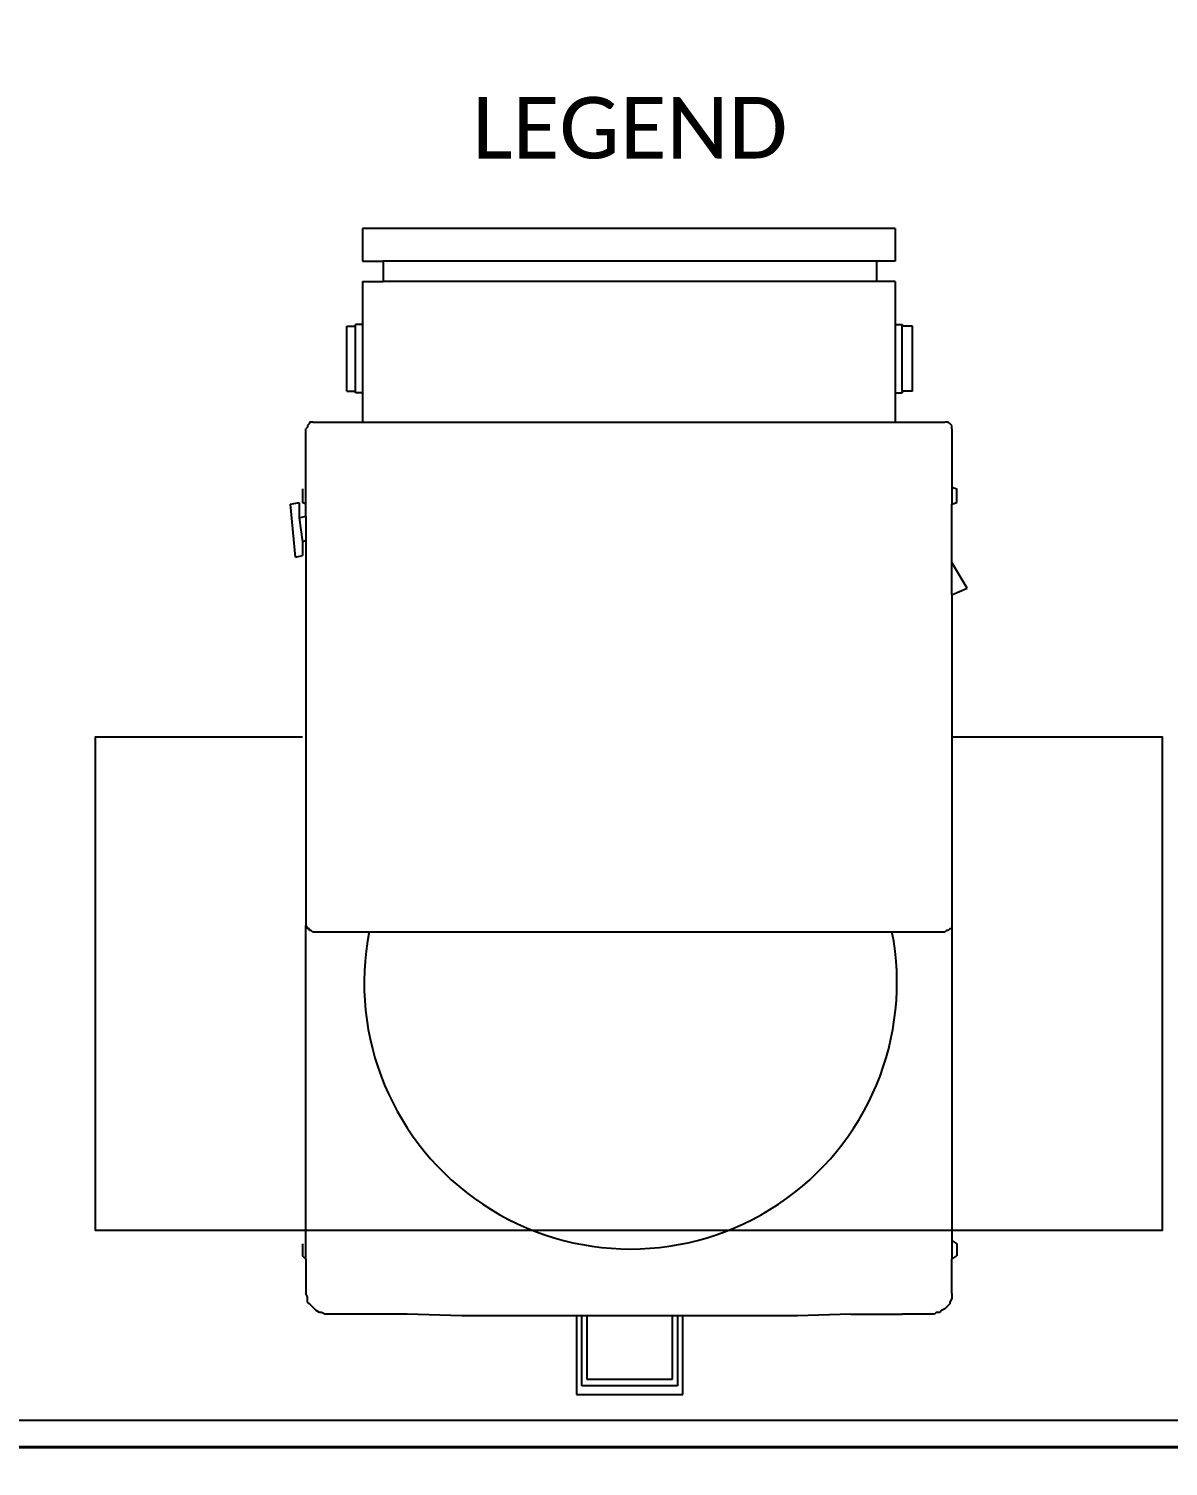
# Model space of a CAD drawing. Header units: millimetres. Extents: x 933584 to 974011, y 4545988 to 4553664.
# Drawn here: x 939935.5 to 940020.9, y 4547224.1 to 4547331.9 of the extents above; entities that cross this region are included whole.
import ezdxf

# ---------------------------------------------------------------- set-up
doc = ezdxf.new("R2010")
doc.units = ezdxf.units.MM
doc.linetypes.add('568_AVN_KES_01$0$HIDDEN', pattern=[0.375, 0.25, -0.125])
doc.layers.get('0').update_dxf_attribs({"color": 255})
for name, color, linetype in [('0-DMS-50', 143, 'Continuous'), ('0-EST-MEA', 10, 'Continuous'), ('0-LNS-SPL', 13, '568_AVN_KES_01$0$HIDDEN'), ('8-KBT-KEQ', 4, 'Continuous')]:
    doc.layers.add(name, color=color, linetype=linetype)
doc.layers.add('2-SPS-IBW', color=5, linetype='Continuous', lineweight=40)
doc.styles.add('Calibri$001H0', font='calibri.ttf')

# ---------------------------------------------------------------- blocks, each defined once
blk = doc.blocks.new('CBCXBCXB')
at = {"layer": '8-KBT-KEQ'}
for p, q in [((940341.41, 4546619.47), (940341.41, 4546617.03)), ((940381.33, 4546619.47), (940341.41, 4546619.47)), ((940381.33, 4546619.47), (940381.33, 4546617.03)), ((940341.41, 4546617.03), (940342.95, 4546617.03)), ((940342.95, 4546617.03), (940342.95, 4546615.49)), ((940379.92, 4546617.03), (940342.95, 4546617.03)), ((940381.33, 4546617.03), (940379.92, 4546617.03)), ((940379.92, 4546617.03), (940379.92, 4546615.49)), ((940341.41, 4546615.49), (940342.95, 4546615.49)), ((940341.41, 4546615.49), (940341.41, 4546612.28)), ((940379.92, 4546615.49), (940342.95, 4546615.49)), ((940381.33, 4546615.49), (940379.92, 4546615.49)), ((940381.33, 4546615.49), (940381.33, 4546612.28)), ((940340.25, 4546607.27), (940340.25, 4546612.15)), ((940340.25, 4546612.15), (940340.9, 4546612.15)), ((940341.41, 4546612.28), (940340.9, 4546612.28)), ((940340.9, 4546612.15), (940340.9, 4546612.28)), ((940340.9, 4546607.27), (940340.9, 4546612.15)), ((940341.41, 4546612.28), (940341.41, 4546607.15)), ((940381.33, 4546612.28), (940381.33, 4546607.15)), ((940381.33, 4546612.28), (940381.85, 4546612.28)), ((940381.85, 4546612.28), (940381.85, 4546612.15)), ((940382.62, 4546612.15), (940381.85, 4546612.15)), ((940381.85, 4546607.27), (940381.85, 4546612.15)), ((940382.62, 4546607.27), (940382.62, 4546612.15)), ((940340.25, 4546607.27), (940340.9, 4546607.27)), ((940340.9, 4546607.15), (940340.9, 4546607.27)), ((940382.62, 4546607.27), (940381.85, 4546607.27)), ((940381.85, 4546607.27), (940381.85, 4546607.15)), ((940341.41, 4546607.15), (940340.9, 4546607.15)), ((940341.41, 4546607.15), (940341.41, 4546604.96)), ((940381.33, 4546607.15), (940381.85, 4546607.15)), ((940381.33, 4546607.15), (940381.33, 4546604.96)), ((940337.3, 4546604.58), (940337.17, 4546604.45)), ((940337.17, 4546598.8), (940337.17, 4546604.45)), ((940337.43, 4546604.84), (940337.3, 4546604.71)), ((940337.3, 4546604.71), (940337.3, 4546604.58)), ((940337.56, 4546604.96), (940337.43, 4546604.96)), ((940337.43, 4546604.96), (940337.43, 4546604.84)), ((940337.69, 4546604.96), (940337.56, 4546604.96)), ((940337.69, 4546604.96), (940341.41, 4546604.96)), ((940341.41, 4546604.96), (940381.33, 4546604.96)), ((940381.33, 4546604.96), (940385.06, 4546604.96)), ((940385.18, 4546604.96), (940385.06, 4546604.96)), ((940385.31, 4546604.96), (940385.18, 4546604.96)), ((940385.44, 4546604.84), (940385.31, 4546604.96)), ((940385.57, 4546604.71), (940385.44, 4546604.84)), ((940385.57, 4546604.58), (940385.57, 4546604.71)), ((940385.57, 4546604.45), (940385.57, 4546604.58)), ((940385.57, 4546604.45), (940385.57, 4546600.09)), ((940336.92, 4546599.96), (940336.92, 4546598.93)), ((940385.57, 4546600.09), (940385.95, 4546599.96)), ((940385.57, 4546600.09), (940385.57, 4546598.8)), ((940385.95, 4546598.93), (940385.95, 4546599.96)), ((940336.02, 4546598.8), (940336.66, 4546598.93)), ((940336.4, 4546594.82), (940336.02, 4546598.8)), ((940336.66, 4546598.93), (940336.66, 4546597.78)), ((940337.17, 4546598.8), (940336.92, 4546598.93)), ((940337.17, 4546598.8), (940337.17, 4546598.8)), ((940337.17, 4546598.67), (940337.17, 4546598.8)), ((940337.17, 4546597.9), (940337.17, 4546598.67)), ((940385.57, 4546598.8), (940385.95, 4546598.93)), ((940385.57, 4546594.44), (940385.57, 4546598.8)), ((940336.66, 4546597.78), (940337.17, 4546597.9)), ((940336.66, 4546597.78), (940336.92, 4546595.98)), ((940337.17, 4546597.9), (940337.17, 4546596.11)), ((940336.92, 4546595.98), (940337.17, 4546596.11)), ((940336.92, 4546595.98), (940336.92, 4546594.95)), ((940337.17, 4546596.11), (940337.17, 4546567.22)), ((940336.4, 4546594.82), (940336.92, 4546594.95)), ((940385.57, 4546592), (940385.57, 4546594.44)), ((940386.72, 4546592.51), (940385.57, 4546594.44)), ((940385.57, 4546592), (940386.72, 4546592.51)), ((940385.57, 4546592), (940385.57, 4546567.22)), ((940337.3, 4546567.1), (940337.17, 4546567.22)), ((940337.17, 4546542.19), (940337.17, 4546567.22)), ((940337.3, 4546566.97), (940337.3, 4546567.1)), ((940337.43, 4546566.97), (940337.3, 4546566.97)), ((940337.43, 4546566.97), (940337.43, 4546566.97)), ((940337.43, 4546566.84), (940337.43, 4546566.97)), ((940337.56, 4546566.84), (940337.43, 4546566.84)), ((940337.69, 4546566.71), (940337.56, 4546566.84)), ((940342.95, 4546566.71), (940337.69, 4546566.71)), ((940379.92, 4546566.71), (940342.95, 4546566.71)), ((940385.06, 4546566.71), (940379.92, 4546566.71)), ((940385.18, 4546566.84), (940385.06, 4546566.71)), ((940385.31, 4546566.84), (940385.18, 4546566.84)), ((940385.44, 4546566.97), (940385.31, 4546566.84)), ((940385.57, 4546566.97), (940385.44, 4546566.97)), ((940385.44, 4546566.97), (940385.44, 4546566.97)), ((940385.57, 4546567.22), (940385.57, 4546567.1)), ((940385.57, 4546567.22), (940385.57, 4546543.6)), ((940385.57, 4546567.1), (940385.57, 4546566.97)), ((940336.92, 4546543.35), (940336.92, 4546542.45)), ((940385.57, 4546543.6), (940385.95, 4546543.35)), ((940385.57, 4546543.6), (940385.57, 4546542.19)), ((940385.95, 4546543.35), (940385.95, 4546542.45)), ((940337.17, 4546542.19), (940336.92, 4546542.45)), ((940337.17, 4546542.19), (940337.17, 4546539.62)), ((940385.57, 4546542.19), (940385.95, 4546542.45)), ((940385.57, 4546539.62), (940385.57, 4546542.19)), ((940337.3, 4546539.37), (940337.17, 4546539.62)), ((940337.3, 4546539.24), (940337.3, 4546539.37)), ((940385.57, 4546539.62), (940385.57, 4546539.37)), ((940385.57, 4546539.37), (940385.57, 4546539.24)), ((940337.3, 4546538.98), (940337.3, 4546539.24)), ((940337.43, 4546538.85), (940337.3, 4546538.98)), ((940337.56, 4546538.73), (940337.43, 4546538.85)), ((940337.69, 4546538.6), (940337.56, 4546538.73)), ((940337.82, 4546538.47), (940337.69, 4546538.6)), ((940337.94, 4546538.34), (940337.82, 4546538.47)), ((940338.2, 4546538.21), (940337.94, 4546538.34)), ((940384.8, 4546538.34), (940384.67, 4546538.21)), ((940385.06, 4546538.47), (940384.8, 4546538.34)), ((940385.18, 4546538.6), (940385.06, 4546538.47)), ((940385.31, 4546538.73), (940385.18, 4546538.6)), ((940385.44, 4546538.85), (940385.31, 4546538.73)), ((940385.57, 4546539.24), (940385.44, 4546538.98)), ((940385.44, 4546538.98), (940385.44, 4546538.85)), ((940338.33, 4546538.21), (940338.2, 4546538.21)), ((940338.59, 4546538.08), (940338.33, 4546538.21)), ((940338.71, 4546538.08), (940338.59, 4546538.08)), ((940340.9, 4546538.08), (940338.71, 4546538.08)), ((940344.75, 4546538.08), (940340.9, 4546538.08)), ((940348.86, 4546537.96), (940344.75, 4546538.08)), ((940352.96, 4546537.96), (940348.86, 4546537.96)), ((940357.2, 4546537.96), (940352.96, 4546537.96)), ((940357.46, 4546537.96), (940357.2, 4546537.96)), ((940357.46, 4546537.96), (940357.46, 4546532.05)), ((940357.84, 4546537.96), (940357.46, 4546537.96)), ((940358.23, 4546537.96), (940357.84, 4546537.96)), ((940357.84, 4546532.69), (940357.84, 4546537.96)), ((940358.23, 4546537.96), (940358.23, 4546533.21)), ((940361.44, 4546537.96), (940358.23, 4546537.96)), ((940364.65, 4546537.96), (940361.44, 4546537.96)), ((940364.65, 4546533.21), (940364.65, 4546537.96)), ((940365.03, 4546537.96), (940364.65, 4546537.96)), ((940365.42, 4546537.96), (940365.03, 4546537.96)), ((940365.03, 4546537.96), (940365.03, 4546532.69)), ((940365.42, 4546532.05), (940365.42, 4546537.96)), ((940365.67, 4546537.96), (940365.42, 4546537.96)), ((940369.91, 4546537.96), (940365.67, 4546537.96)), ((940374.02, 4546537.96), (940369.91, 4546537.96)), ((940378, 4546538.08), (940374.02, 4546537.96)), ((940378, 4546538.08), (940381.85, 4546538.08)), ((940384.03, 4546538.08), (940381.85, 4546538.08)), ((940384.29, 4546538.08), (940384.03, 4546538.08)), ((940384.41, 4546538.21), (940384.29, 4546538.08)), ((940384.67, 4546538.21), (940384.41, 4546538.21)), ((940358.23, 4546533.21), (940364.65, 4546533.21)), ((940357.46, 4546532.05), (940365.42, 4546532.05)), ((940365.03, 4546532.69), (940357.84, 4546532.69))]:
    blk.add_line(p, q, dxfattribs=at)
blk.add_lwpolyline([(940336.92, 4546581.34), (940321.38, 4546581.34), (940321.38, 4546544.37), (940401.36, 4546544.37), (940401.36, 4546581.34), (940385.57, 4546581.34)], dxfattribs=at)
for points in [[(940341.91, 4546566.77), (940340.36, 4546558.86), (940343.72, 4546550.79), (940350.42, 4546546.32)], [(940372.58, 4546546.32), (940379.28, 4546550.79), (940382.64, 4546558.86), (940381.09, 4546566.77)], [(940350.42, 4546546.32), (940357.13, 4546541.84), (940365.87, 4546541.84), (940372.58, 4546546.32)]]:
    blk.add_open_spline(points, degree=3, dxfattribs=at)

msp = doc.modelspace()

# ---------------------------------------------------------------- linework, layer by layer
at = {"layer": '0-EST-MEA'}
msp.add_lwpolyline([(939861.71, 4547502.97), (940228.84, 4547502.97), (940228.84, 4547227.53), (939861.71, 4547227.53)], close=True, dxfattribs=at)
at = {"layer": '0-LNS-SPL', "linetype": 'ByBlock', "ltscale": 0.5}
msp.add_lwpolyline([(938983.85, 4548216.55), (938983.85, 4548257.55), (939103.85, 4548257.55), (939103.85, 4548291.55), (939301.84, 4548291.55), (939301.84, 4548262.53), (939741.85, 4548262.53), (939741.85, 4547876.53), (940228.84, 4547876.53), (940228.84, 4547516.97), (940148.27, 4547516.97), (940148.27, 4547502.97), (940228.84, 4547502.97), (940228.84, 4547227.53), (939861.71, 4547227.53), (939861.71, 4547328.03)], dxfattribs=at)
at = {"layer": '2-SPS-IBW'}
msp.add_lwpolyline([(939849.71, 4547330.03), (939859.71, 4547330.03), (939859.71, 4547225.53), (940230.84, 4547225.53), (940230.84, 4547215.53), (939859.71, 4547215.53), (939859.71, 4547155.53), (939849.71, 4547155.53), (939849.71, 4547330.03)], dxfattribs=at)

# ---------------------------------------------------------------- block references
at = {"layer": '0-DMS-50'}
msp.add_blockref('CBCXBCXB', (-380.9, 697.42), dxfattribs=at)

# ---------------------------------------------------------------- texts
at = {"color": 7, "style": 'Calibri$001H0'}
msp.add_text('LEGEND', height=4.61, dxfattribs=at).set_placement((939968.73, 4547322.14))

doc.saveas('drawing.dxf')
